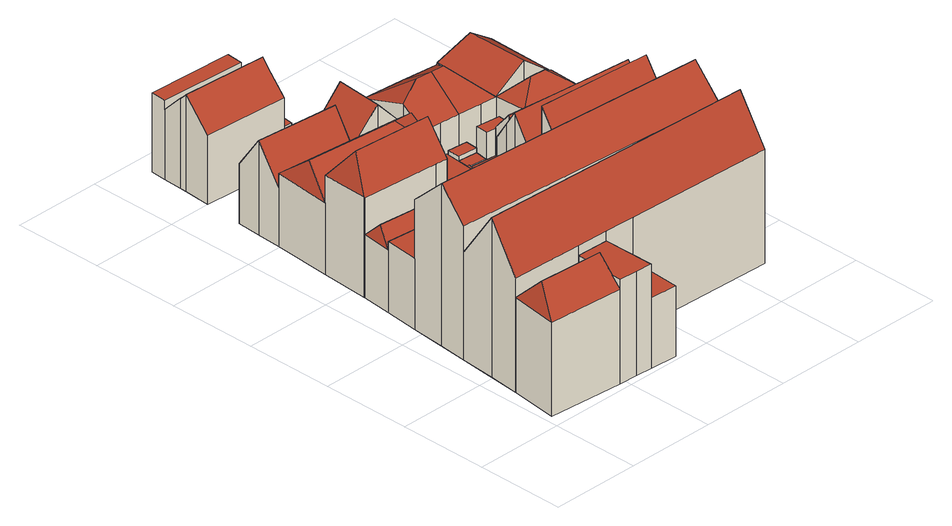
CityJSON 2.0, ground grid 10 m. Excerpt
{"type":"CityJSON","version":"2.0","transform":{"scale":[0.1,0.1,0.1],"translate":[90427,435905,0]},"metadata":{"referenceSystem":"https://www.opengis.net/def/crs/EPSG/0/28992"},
"CityObjects":{
"building1":{"type":"Building","attributes":{"TerrainHeight":1.73,"bron_tex":"UltraCAM-X 10cm juni 2008","voll_tex":"complete","bron_geo":"Lidar 15-30 punten - nov. 2008","status":"1"},"geometry":[{"type":"MultiSurface","lod":"2","boundaries":[[[0,1,2,3]],[[4,5,6,7]],[[8,9,7,6]],[[4,7,9]],[[10,11,12,13,14]],[[15,16,17,18]],[[19,14,8]],[[10,20,5]],[[14,13,21,22]],[[13,12,0,3]],[[12,11,23,24]],[[11,10,25,23]],[[3,2,15,21]],[[2,1,26,27]],[[1,0,24,16]],[[6,20,28]],[[5,4,17,25]],[[9,8,22,18]],[[19,6,28]],[[4,9,18,17]]],"semantics":{"surfaces":[{"type":"RoofSurface"},{"type":"GroundSurface"},{"type":"WallSurface"}],"values":[0,0,0,0,0,1,2,2,2,2,2,2,2,2,2,2,2,2,2,2]}}]},
"building2":{"type":"Building","attributes":{"TerrainHeight":1.69,"bron_tex":"UltraCAM-X 10cm juni 2008","voll_tex":"complete","bron_geo":"Lidar 15-30 punten - nov. 2008","status":"1"},"geometry":[{"type":"MultiSurface","lod":"2","boundaries":[[[29,30,31]],[[32,33,34]],[[31,30,32,34]],[[29,33,32,30]],[[35,36,37,38]],[[29,31,35,38]],[[34,33,39,40]]],"semantics":{"surfaces":[{"type":"RoofSurface"},{"type":"GroundSurface"},{"type":"WallSurface"}],"values":[0,0,0,0,1,2,2]}}]},
"building3":{"type":"Building","attributes":{"TerrainHeight":1.59,"bron_tex":"UltraCAM-X 10cm juni 2008","voll_tex":"complete","bron_geo":"Lidar 15-30 punten - nov. 2008","status":"1"},"geometry":[{"type":"MultiSurface","lod":"2","boundaries":[[[41,42,43,44,45,46]],[[47,48,49,50]],[[51,52,53,54,55,38,37,56]],[[46,45,57,39]],[[45,58,59,57]],[[58,44,60,61]],[[44,43,52,51]],[[42,41,54,53]],[[47,50,38,55]],[[50,49,33,29]],[[49,48,41,46]],[[48,47,55,54]]],"semantics":{"surfaces":[{"type":"RoofSurface"},{"type":"GroundSurface"},{"type":"WallSurface"}],"values":[0,0,1,2,2,2,2,2,2,2,2,2]}}]},
"building4":{"type":"Building","attributes":{"TerrainHeight":1.75,"bron_tex":"UltraCAM-X 10cm juni 2008","voll_tex":"complete","bron_geo":"Lidar 15-30 punten - nov. 2008","status":"1"},"geometry":[{"type":"MultiSurface","lod":"2","boundaries":[[[62,63,64,65]],[[63,66,67,64]],[[68,69,70,71]],[[63,62,69,72]],[[62,65,70,69]],[[73,64,74]],[[66,63,72,68]],[[64,75,74]]],"semantics":{"surfaces":[{"type":"RoofSurface"},{"type":"GroundSurface"},{"type":"WallSurface"}],"values":[0,0,1,2,2,2,2,2]}}]},
"building5":{"type":"Building","attributes":{"TerrainHeight":1.31,"bron_tex":"UltraCAM-X 10cm juni 2008","voll_tex":"complete","bron_geo":"Lidar 15-30 punten - nov. 2008","status":"1"},"geometry":[{"type":"MultiSurface","lod":"2","boundaries":[[[76,77,78,79]],[[77,80,81,82,83,84,78]],[[85,86,87,88]],[[89,90,85,88,91,92,93,94]],[[95,96,15,18,55,54,53,52,97]],[[77,76,98,99]],[[79,78,100,101]],[[80,77,99,18]],[[78,84,96,100]],[[84,83,15,96]],[[83,82,21,15]],[[82,81,22,21]],[[81,80,18,22]],[[86,85,102,98]],[[88,87,101,103]],[[87,86,76,79]],[[85,90,55,102]],[[90,89,54,55]],[[89,94,53,54]],[[94,93,43,42]],[[93,92,97,52]],[[92,91,104,105]],[[91,88,103,95]]],"semantics":{"surfaces":[{"type":"RoofSurface"},{"type":"GroundSurface"},{"type":"WallSurface"}],"values":[0,0,0,0,1,2,2,2,2,2,2,2,2,2,2,2,2,2,2,2,2,2,2]}}]},
"building6":{"type":"Building","attributes":{"TerrainHeight":1.58,"bron_tex":"UltraCAM-X 10cm juni 2008","voll_tex":"complete","bron_geo":"Lidar 15-30 punten - nov. 2008","status":"1"},"geometry":[{"type":"MultiSurface","lod":"2","boundaries":[[[106,107,108]],[[109,110,111]],[[106,112,110,109,107]],[[108,107,109,111,113,114]],[[115,116,117,118]],[[68,71,119,120,121,122,123]],[[106,108,68,123]],[[111,110,122,121]],[[110,112,124,122]],[[112,106,123,124]],[[108,114,67,66]],[[114,113,125,71]],[[113,111,115,118]],[[118,117,119,125]],[[116,115,121,120]]],"semantics":{"surfaces":[{"type":"RoofSurface"},{"type":"GroundSurface"},{"type":"WallSurface"}],"values":[0,0,0,0,0,1,2,2,2,2,2,2,2,2,2]}}]},
"building7":{"type":"Building","attributes":{"TerrainHeight":1.84,"bron_tex":"UltraCAM-X 10cm juni 2008","voll_tex":"complete","bron_geo":"Lidar 15-30 punten - nov. 2008","status":"1"},"geometry":[{"type":"MultiSurface","lod":"2","boundaries":[[[126,127,128,129]],[[130,131,132,133,134]],[[135,136,130,134]],[[137,138,139,140,141,142]],[[128,127,139,138]],[[127,126,140,139]],[[131,130,143,142]],[[134,133,126,144]],[[133,132,141,140]],[[132,131,142,141]],[[130,136,137,143]],[[135,134,144,129]]],"semantics":{"surfaces":[{"type":"RoofSurface"},{"type":"GroundSurface"},{"type":"WallSurface"}],"values":[0,0,0,1,2,2,2,2,2,2,2,2]}}]},
"building8":{"type":"Building","attributes":{"TerrainHeight":1.71,"bron_tex":"UltraCAM-X 10cm juni 2008","voll_tex":"complete","bron_geo":"Lidar 15-30 punten - nov. 2008","status":"1"},"geometry":[{"type":"MultiSurface","lod":"2","boundaries":[[[145,146,147,148]],[[149,150,151,152]],[[153,154,155,156]],[[157,158,159,160,138,137]],[[148,147,160,159]],[[147,146,138,160]],[[146,145,129,128]],[[149,152,157,161]],[[151,150,159,158]],[[150,149,156,155]],[[153,156,161,137]],[[155,154,145,148]],[[154,153,136,135]]],"semantics":{"surfaces":[{"type":"RoofSurface"},{"type":"GroundSurface"},{"type":"WallSurface"}],"values":[0,0,0,1,2,2,2,2,2,2,2,2,2]}}]},
"building9":{"type":"Building","attributes":{"TerrainHeight":1.4,"bron_tex":"UltraCAM-X 10cm juni 2008","voll_tex":"complete","bron_geo":"Lidar 15-30 punten - nov. 2008","status":"1"},"geometry":[{"type":"MultiSurface","lod":"2","boundaries":[[[162,163,164,165,166,167]],[[167,166,168]],[[169,168,166,165]],[[170,171,172,173,174,175]],[[171,176,172]],[[177,178,176,171,170]],[[179,180,181,182,183,184]],[[185,186,187,188,189,190]],[[191,192,193,194,195,196,197]],[[123,122,198,199,200,201,202,203,204,205,206,207,208,209,210,36,35,211]],[[184,183,198,212]],[[183,182,199,198]],[[182,181,213,199]],[[181,214,196]],[[190,189,122,124]],[[189,188,212,122]],[[188,187,179,184]],[[187,186,215,216]],[[186,185,217,210]],[[162,167,211,35]],[[165,164,185,218]],[[164,163,36,217]],[[163,162,31,34]],[[167,168,123,211]],[[168,169,124,123]],[[169,165,218,190]],[[170,175,194,219]],[[175,174,201,220]],[[174,173,202,201]],[[172,176,204,203]],[[177,170,219,193]],[[176,178,205,204]],[[178,177,221,205]],[[197,214,180]],[[196,195,200,213]],[[195,194,220,200]],[[193,192,206,221]]],"semantics":{"surfaces":[{"type":"RoofSurface"},{"type":"GroundSurface"},{"type":"WallSurface"}],"values":[0,0,0,0,0,0,0,0,0,1,2,2,2,2,2,2,2,2,2,2,2,2,2,2,2,2,2,2,2,2,2,2,2,2,2,2,2]}}]},
"building10":{"type":"Building","attributes":{"TerrainHeight":1.74,"bron_tex":"UltraCAM-X 10cm juni 2008","voll_tex":"complete","bron_geo":"Lidar 15-30 punten - nov. 2008","status":"1"},"geometry":[{"type":"MultiSurface","lod":"2","boundaries":[[[222,223,224,225]],[[223,226,227,224]],[[70,228,119,71]],[[73,225,65]],[[222,75,67]],[[225,224,229,70]],[[223,222,71,230]],[[224,227,228,229]],[[226,223,230,119]]],"semantics":{"surfaces":[{"type":"RoofSurface"},{"type":"GroundSurface"},{"type":"WallSurface"}],"values":[0,0,1,2,2,2,2,2,2]}}]},
"building11":{"type":"Building","attributes":{"TerrainHeight":1.37,"bron_tex":"UltraCAM-X 10cm juni 2008","voll_tex":"complete","bron_geo":"Lidar 15-30 punten - nov. 2008","status":"1"},"geometry":[{"type":"MultiSurface","lod":"2","boundaries":[[[39,57,59,231,40]],[[61,60,232,233,234]],[[215,235,236,237,216]],[[238,239,240,241,242]],[[243,244,245,246,239,238]],[[205,247,248,249,51,56,37,36,210,209,208,207,206]],[[250,242,236,235]],[[238,250,233,251]],[[242,241,192,191]],[[241,240,205,206]],[[240,239,252,205]],[[243,238,251,232]],[[239,246,247,252]],[[245,244,249,248]],[[244,243,253,249]],[[40,231,210,36]],[[231,59,61,234]],[[232,60,51,253]],[[216,237,180,179]],[[237,236,191,197]],[[235,215,234,233]]],"semantics":{"surfaces":[{"type":"RoofSurface"},{"type":"GroundSurface"},{"type":"WallSurface"}],"values":[0,0,0,0,0,1,2,2,2,2,2,2,2,2,2,2,2,2,2,2,2]}}]},
"building12":{"type":"Building","attributes":{"TerrainHeight":1.44,"bron_tex":"UltraCAM-X 10cm juni 2008","voll_tex":"complete","bron_geo":"Lidar 15-30 punten - nov. 2008","status":"1"},"geometry":[{"type":"MultiSurface","lod":"2","boundaries":[[[254,255,256,257,258]],[[259,200,199,260]],[[255,254,260,199]],[[254,258,259,260]],[[258,257,195,261]],[[257,256,213,200]],[[256,255,199,213]]],"semantics":{"surfaces":[{"type":"RoofSurface"},{"type":"GroundSurface"},{"type":"WallSurface"}],"values":[0,1,2,2,2,2,2]}}]},
"building13":{"type":"Building","attributes":{"TerrainHeight":1.44,"bron_tex":"UltraCAM-X 10cm juni 2008","voll_tex":"complete","bron_geo":"Lidar 15-30 punten - nov. 2008","status":"1"},"geometry":[{"type":"MultiSurface","lod":"2","boundaries":[[[262,263,264,265]],[[266,259,260,267]],[[263,262,267,260]],[[262,265,268,269]],[[265,264,259,266]],[[264,263,260,259]]],"semantics":{"surfaces":[{"type":"RoofSurface"},{"type":"GroundSurface"},{"type":"WallSurface"}],"values":[0,1,2,2,2,2]}}]},
"building14":{"type":"Building","attributes":{"TerrainHeight":1.46,"bron_tex":"UltraCAM-X 10cm juni 2008","voll_tex":"complete","bron_geo":"Lidar 15-30 punten - nov. 2008","status":"1"},"geometry":[{"type":"MultiSurface","lod":"2","boundaries":[[[270,271,227]],[[227,271,272,273]],[[274,275,276,277,272,271,270]],[[269,268,278,279]],[[228,280,266,267,281,282,120,119]],[[269,279,281,267]],[[270,227,226]],[[227,273,280,228]],[[274,270,117,116]],[[277,276,279,278]],[[276,275,282,281]],[[275,274,120,282]]],"semantics":{"surfaces":[{"type":"RoofSurface"},{"type":"GroundSurface"},{"type":"WallSurface"}],"values":[0,0,0,0,1,2,2,2,2,2,2,2]}}]},
"building15":{"type":"Building","attributes":{"TerrainHeight":1.39,"bron_tex":"UltraCAM-X 10cm juni 2008","voll_tex":"complete","bron_geo":"Lidar 15-30 punten - nov. 2008","status":"1"},"geometry":[{"type":"MultiSurface","lod":"2","boundaries":[[[105,104,283,284]],[[247,95,97,248]],[[105,284,248,97]],[[284,283,246,245]],[[283,104,95,247]]],"semantics":{"surfaces":[{"type":"RoofSurface"},{"type":"GroundSurface"},{"type":"WallSurface"}],"values":[0,1,2,2,2]}}]},
"building16":{"type":"Building","attributes":{"TerrainHeight":1.49,"bron_tex":"UltraCAM-X 10cm juni 2008","voll_tex":"complete","bron_geo":"Lidar 15-30 punten - nov. 2008","status":"1"},"geometry":[{"type":"MultiSurface","lod":"2","boundaries":[[[261,195,285]],[[286,287,288,289,290]],[[291,201,200,259]],[[285,195,200,292]],[[286,290,261,285]],[[290,289,291,259]],[[289,288,201,291]],[[288,287,220,201]],[[287,286,292,220]]],"semantics":{"surfaces":[{"type":"RoofSurface"},{"type":"GroundSurface"},{"type":"WallSurface"}],"values":[0,0,1,2,2,2,2,2,2]}}]},
"building17":{"type":"Building","attributes":{"TerrainHeight":1.47,"bron_tex":"UltraCAM-X 10cm juni 2008","voll_tex":"complete","bron_geo":"Lidar 15-30 punten - nov. 2008","status":"1"},"geometry":[{"type":"MultiSurface","lod":"2","boundaries":[[[293,294,295]],[[272,277,296,294,293]],[[273,272,293,295]],[[294,297,295]],[[278,268,298,299]],[[280,300,301,302,303,266]],[[299,298,303,302]],[[298,268,266,303]],[[294,296,302,301]],[[296,277,278,299]],[[273,295,304,280]],[[295,297,300,304]]],"semantics":{"surfaces":[{"type":"RoofSurface"},{"type":"GroundSurface"},{"type":"WallSurface"}],"values":[0,0,0,0,0,1,2,2,2,2,2,2]}}]},
"building18":{"type":"Building","attributes":{"TerrainHeight":1.4,"bron_tex":"UltraCAM-X 10cm juni 2008","voll_tex":"complete","bron_geo":"Lidar 15-30 punten - nov. 2008","status":"1"},"geometry":[{"type":"MultiSurface","lod":"2","boundaries":[[[305,306,307]],[[308,309,310,311]],[[312,313,305,307]],[[314,313,312]],[[314,306,305,313]],[[315,311,310]],[[315,312,308,311]],[[300,316,203,202,301]],[[307,306,203,317]],[[310,309,317,316]],[[318,308,319]],[[318,307,309]],[[314,312,301,202]],[[306,314,173,172]],[[315,310,316,300]],[[312,315,297,294]],[[308,312,319]]],"semantics":{"surfaces":[{"type":"RoofSurface"},{"type":"GroundSurface"},{"type":"WallSurface"}],"values":[0,0,0,0,0,0,0,1,2,2,2,2,2,2,2,2,2]}}]}
},
"vertices":[
[133,6,78],[164,4,78],[167,62,78],[133,64,78],[9,14,104],[94,8,104],[95,36,132],[22,40,132],[97,65,103],[15,67,105],[94,8,115],[115,7,115],[133,6,115],[133,64,115],[97,65,115],[167,62,0],[164,4,0],[9,14,0],[15,67,0],[96,53,115],[94,19,115],[133,64,0],[97,65,0],[115,7,0],[133,6,0],[94,8,0],[164,4,61],[167,62,61],[95,36,115],
[32,249,69],[39,266,86],[35,282,70],[117,259,86],[122,241,69],[124,276,68],[35,282,0],[124,276,0],[122,241,0],[32,249,0],[122,241,29],[124,276,29],
[119,202,50],[167,198,50],[185,196,50],[187,235,50],[170,237,50],[122,241,50],[28,211,78],[119,202,78],[122,241,78],[32,249,78],[187,235,0],[185,196,0],[167,198,0],[119,202,0],[28,211,0],[170,237,0],[170,237,29],[181,236,50],[181,236,29],[187,235,28],[181,236,28],
[46,456,66],[44,429,104],[138,421,104],[140,447,66],[43,402,65],[135,394,66],[43,402,0],[46,456,0],[140,447,0],[135,394,0],[44,429,0],[139,443,72],[138,421,73],[136,399,73],
[22,141,119],[19,102,176],[339,91,176],[341,121,133],[15,67,126],[97,65,126],[133,64,126],[167,62,126],[337,57,126],[25,173,179],[22,141,148],[341,121,148],[344,154,179],[119,202,146],[28,211,143],[345,182,152],[216,194,149],[185,196,148],[167,198,147],[345,182,0],[337,57,0],[216,194,0],[22,141,0],[19,102,0],[339,91,0],[341,121,0],[25,173,0],[344,154,0],[345,182,97],[216,194,97],
[38,337,79],[50,369,106],[43,402,80],[155,360,106],[178,326,80],[181,364,101],[141,329,80],[184,390,80],[135,394,80],[181,364,67],[195,363,67],[196,389,67],[184,390,67],[196,389,0],[195,363,0],[181,364,0],[178,326,0],[38,337,0],[141,329,0],[184,390,0],
[146,513,28],[173,512,28],[175,532,28],[147,533,28],[51,530,107],[49,500,76],[145,494,76],[146,513,95],[147,524,107],[147,533,98],[51,537,99],[51,537,0],[175,532,0],[173,512,0],[146,513,0],[145,494,0],[49,500,0],[51,530,0],[147,524,28],
[147,533,29],[175,532,29],[176,551,29],[149,554,29],[52,559,87],[149,554,87],[150,572,87],[53,576,87],[51,537,100],[147,533,99],[149,554,77],[52,559,77],[53,576,0],[150,572,0],[149,554,0],[176,551,0],[52,559,0],
[35,282,110],[124,276,110],[137,275,110],[139,302,144],[49,308,144],[35,283,111],[38,337,109],[141,329,110],[246,301,97],[333,293,97],[352,312,74],[284,317,75],[264,319,74],[248,320,74],[352,275,78],[244,281,75],[351,272,75],[185,289,38],[213,287,38],[216,323,46],[215,323,46],[197,325,46],[188,325,46],[137,275,70],[184,272,70],[185,289,70],[188,325,70],[178,326,70],[141,329,70],[213,284,43],[215,283,43],[244,281,43],[248,320,43],[236,321,43],[216,323,43],[213,287,43],[197,325,0],[215,323,0],[236,321,0],[264,319,0],[284,317,0],[352,312,0],[352,275,0],[351,272,0],[215,283,0],[213,284,0],[213,287,0],[185,289,0],[184,272,0],[35,283,0],[188,325,0],[216,323,0],[215,310,43],[184,272,45],[185,289,45],[137,275,0],[139,302,70],[246,301,43],[248,320,0],[244,281,0],
[135,394,73],[165,392,105],[169,445,105],[140,447,72],[196,389,71],[197,442,75],[197,442,0],[169,445,0],[165,392,0],
[184,272,29],[208,233,28],[211,270,28],[184,272,28],[211,270,45],[213,284,45],[213,287,45],[210,258,135],[350,247,135],[351,272,97],[215,283,96],[213,284,96],[208,233,96],[211,233,96],[219,232,96],[348,222,96],[348,222,0],[219,232,0],[211,233,0],[211,270,116],[210,258,28],[350,247,0],[208,233,0],
[216,337,44],[215,323,44],[216,323,44],[236,321,44],[238,335,44],[238,335,0],[216,337,0],[238,335,43],
[217,351,49],[216,337,49],[238,335,49],[239,349,49],[239,349,0],[217,351,0],[239,349,28],[217,351,28],
[196,389,93],[224,400,103],[242,398,103],[244,438,75],[195,363,75],[200,362,75],[217,361,75],[239,359,75],[239,359,28],[217,361,28],[244,438,0],[217,361,0],[200,362,0],
[348,222,152],[219,232,150],
[237,321,43],[237,321,73],[248,320,73],[264,319,73],[265,332,73],[238,335,73],[265,332,0],[237,321,0],
[258,397,103],[285,355,75],[286,434,75],[267,357,75],[287,434,76],[266,346,28],[267,357,28],[287,434,0],[285,355,0],[267,357,0],[266,346,0],[286,434,0],
[327,333,96],[352,312,76],[352,349,77],[319,352,101],[352,349,76],[353,428,76],[319,422,101],[285,355,76],[310,334,96],[284,317,78],[287,434,77],[353,428,0],[352,349,0],[350,350,77],[319,352,77]
]}
